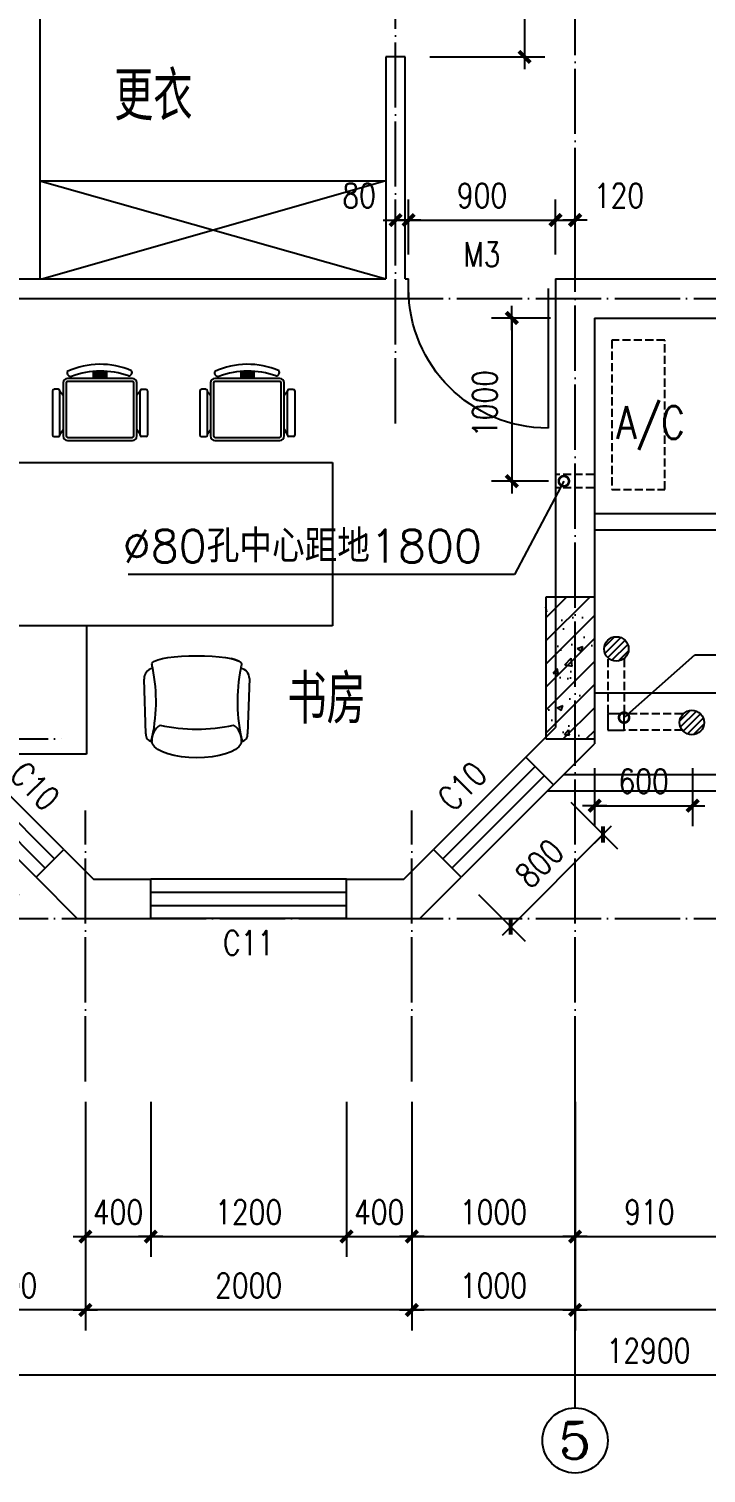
# Model space of a CAD drawing. Extents: x 12400 to 217743, y 90685 to 209848.
# Drawn here: x 120252 to 124401, y 100673 to 109525 of the extents above; entities that cross this region are included whole.
import ezdxf
from ezdxf.enums import TextEntityAlignment as Align

# ---------------------------------------------------------------- set-up
doc = ezdxf.new("R2010")
doc.units = 0
doc.header["$LTSCALE"] = 200
doc.linetypes.add('DASH', pattern=[0.35, 0.25, -0.1])
doc.linetypes.add('DOTE', pattern=[2.42, 2, -0.2, 0.02, -0.2])
doc.layers.get('0').update_dxf_attribs({"linetype": 'CONTINUOUS'})
doc.layers.get('DEFPOINTS').update_dxf_attribs({"linetype": 'CONTINUOUS'})
for name, color, linetype in [('AXIS', 3, 'CONTINUOUS'), ('AXIS_TEXT', 7, 'CONTINUOUS'), ('COLUMN', 4, 'CONTINUOUS'), ('DOTE', 1, 'DOTE'), ('F', 8, 'CONTINUOUS'), ('HATCH', 8, 'CONTINUOUS'), ('LVTRY', 6, 'CONTINUOUS'), ('PUB_DIM', 3, 'CONTINUOUS'), ('PUB_TEXT', 7, 'CONTINUOUS'), ('ROOF', 7, 'CONTINUOUS'), ('WALL', 4, 'CONTINUOUS'), ('WINDOW', 2, 'CONTINUOUS'), ('家具', 8, 'CONTINUOUS')]:
    doc.layers.add(name, color=color, linetype=linetype)
doc.styles.add('_SIMPLEX', font='SIMPLEX.shx', dxfattribs={"width": 0.8, "bigfont": 'hztxt.shx'})
doc.styles.add('_萙PMK', font='txt', dxfattribs={"width": 0.8, "bigfont": 'HZTXT.SHX'})
doc.styles.add('COMPLEX', font='COMPLEX')
doc.styles.add('DIM_FONT', font='SIMPLEX', dxfattribs={"width": 0.8})
doc.styles.add('HZ', font='txt', dxfattribs={"bigfont": 'hztxt'})
doc.styles.add('SIMPLEX', font='SIMPLEX.SHX')
doc.dimstyles.new('DIMN50', dxfattribs={"dimscale": 0.5, "dimtxt": 300, "dimasz": 1, "dimexe": 250, "dimexo": 300, "dimgap": 150, "dimtad": 1, "dimdec": 0, "dimzin": 0, "dimdsep": 46, "dimtxsty": 'DIM_FONT', "dimblk": '_DIMX', "dimblk1": 'DOTSMALL', "dimblk2": 'DOTSMALL', "dimcen": 2.5, "dimclrt": 7, "dimadec": 0, "dimazin": 0, "dimtfac": 1, "dimtdec": 0, "dimtix": 1, "dimtmove": 2, "dimatfit": 3, "dimldrblk": '_DIMX', "dimfxl": 0, "dimtolj": 1, "dimtzin": 0, "dimarcsym": 0})
doc.dimstyles.new('MAO', dxfattribs={"dimscale": 0.5, "dimtxt": 400, "dimasz": 250, "dimexe": 250, "dimexo": 0, "dimgap": 150, "dimtad": 1, "dimdec": 0, "dimzin": 0, "dimdsep": 46, "dimtxsty": 'DIM_FONT', "dimblk": '_DIMX', "dimblk1": 'DOTSMALL', "dimblk2": 'DOTSMALL', "dimsah": 1, "dimcen": 2.5, "dimclrt": 7, "dimadec": 0, "dimazin": 0, "dimtfac": 1, "dimtdec": 0, "dimtix": 1, "dimtmove": 2, "dimatfit": 3, "dimldrblk": 'DOTSMALL', "dimfxl": 0, "dimtolj": 1, "dimtzin": 0, "dimarcsym": 0})

# ---------------------------------------------------------------- blocks, each defined once
blk = doc.blocks.new('_AXISO')
blk.add_circle((0, 0), 0.5)
at = {"layer": 'AXIS_TEXT', "style": 'COMPLEX', "width": 1.041667}
blk.add_attdef('A', text='', height=0.56, dxfattribs=at).set_placement((-0.25, -0.28), (0.25, -0.28), align=Align.FIT)
blk = doc.blocks.new('_DIMX')
blk.add_line((-150, 0), (150, 0))
at = {"const_width": 50}
blk.add_lwpolyline([(-70, -70), (70, 70)], dxfattribs=at)
blk = doc.blocks.new('*D1409')
at = {"layer": 'AXIS', "color": 0, "lineweight": -2}
for p, q in [((123597.8, 102922.9), (123597.8, 101547.9)), ((129297.8, 102922.9), (129297.8, 101547.9)), ((129297.3, 101672.9), (123598.3, 101672.9))]:
    blk.add_line(p, q, dxfattribs=at)
at = {"layer": 'DEFPOINTS', "color": 0}
for p in [(123597.8, 103072.9), (129297.8, 103072.9), (123597.8, 101672.9)]:
    blk.add_point(p, dxfattribs=at)
at = {"layer": 'AXIS', "color": 0, "lineweight": -2, "xscale": 0.5, "yscale": 0.5, "zscale": 0.5, "rotation": 180}
blk.add_blockref('_DIMX', (123597.8, 101672.9), dxfattribs=at)
at = {"layer": 'AXIS', "color": 0, "lineweight": -2, "xscale": 0.5, "yscale": 0.5, "zscale": 0.5}
blk.add_blockref('_DIMX', (129297.8, 101672.9), dxfattribs=at)
at = {"layer": 'AXIS', "color": 7, "insert": (126447.8, 101822.9), "char_height": 150, "attachment_point": 5, "style": 'DIM_FONT'}
blk.add_mtext('\\A1;5700', dxfattribs=at)
blk = doc.blocks.new('_DOTSMALL')
at = {"color": 0, "linetype": 'ByBlock', "const_width": 0.5}
blk.add_lwpolyline([(-0.0625, 0, 1), (0.0625, 0, 1)], format="xyb", close=True, dxfattribs=at)
blk = doc.blocks.new('*D1410')
at = {"layer": 'AXIS', "color": 0, "lineweight": -2}
for p, q in [((122597.8, 102922.9), (122597.8, 101547.9)), ((123597.8, 102922.9), (123597.8, 101547.9)), ((123597.3, 101672.9), (122598.3, 101672.9))]:
    blk.add_line(p, q, dxfattribs=at)
at = {"layer": 'DEFPOINTS', "color": 0}
for p in [(122597.8, 103072.9), (123597.8, 103072.9), (122597.8, 101672.9)]:
    blk.add_point(p, dxfattribs=at)
at = {"layer": 'AXIS', "color": 0, "lineweight": -2, "xscale": 0.5, "yscale": 0.5, "zscale": 0.5, "rotation": 180}
blk.add_blockref('_DIMX', (122597.8, 101672.9), dxfattribs=at)
at = {"layer": 'AXIS', "color": 0, "lineweight": -2, "xscale": 0.5, "yscale": 0.5, "zscale": 0.5}
blk.add_blockref('_DIMX', (123597.8, 101672.9), dxfattribs=at)
at = {"layer": 'AXIS', "color": 7, "insert": (123097.8, 101822.9), "char_height": 150, "attachment_point": 5, "style": 'DIM_FONT'}
blk.add_mtext('\\A1;1000', dxfattribs=at)
blk = doc.blocks.new('*D1412')
at = {"layer": 'AXIS', "color": 0, "lineweight": -2}
for p, q in [((117597.8, 102922.9), (117597.8, 101147.9)), ((130497.8, 102922.9), (130497.8, 101147.9)), ((130497.3, 101272.9), (117598.3, 101272.9))]:
    blk.add_line(p, q, dxfattribs=at)
at = {"layer": 'DEFPOINTS', "color": 0}
for p in [(117597.8, 103072.9), (130497.8, 103072.9), (117597.8, 101272.9)]:
    blk.add_point(p, dxfattribs=at)
at = {"layer": 'AXIS', "color": 0, "lineweight": -2, "xscale": 0.5, "yscale": 0.5, "zscale": 0.5, "rotation": 180}
blk.add_blockref('_DIMX', (117597.8, 101272.9), dxfattribs=at)
at = {"layer": 'AXIS', "color": 0, "lineweight": -2, "xscale": 0.5, "yscale": 0.5, "zscale": 0.5}
blk.add_blockref('_DIMX', (130497.8, 101272.9), dxfattribs=at)
at = {"layer": 'AXIS', "color": 7, "insert": (124047.8, 101422.9), "char_height": 150, "attachment_point": 5, "style": 'DIM_FONT'}
blk.add_mtext('\\A1;12900', dxfattribs=at)
blk = doc.blocks.new('*D1433')
at = {"layer": 'AXIS', "color": 0, "lineweight": -2}
for p, q in [((119597.8, 102922.9), (119597.8, 101547.9)), ((120597.8, 102922.9), (120597.8, 101547.9)), ((120597.3, 101672.9), (119598.3, 101672.9))]:
    blk.add_line(p, q, dxfattribs=at)
at = {"layer": 'DEFPOINTS', "color": 0}
for p in [(119597.8, 103072.9), (120597.8, 103072.9), (119597.8, 101672.9)]:
    blk.add_point(p, dxfattribs=at)
at = {"layer": 'AXIS', "color": 0, "lineweight": -2, "xscale": 0.5, "yscale": 0.5, "zscale": 0.5, "rotation": 180}
blk.add_blockref('_DIMX', (119597.8, 101672.9), dxfattribs=at)
at = {"layer": 'AXIS', "color": 0, "lineweight": -2, "xscale": 0.5, "yscale": 0.5, "zscale": 0.5}
blk.add_blockref('_DIMX', (120597.8, 101672.9), dxfattribs=at)
at = {"layer": 'AXIS', "color": 7, "insert": (120097.8, 101822.9), "char_height": 150, "attachment_point": 5, "style": 'DIM_FONT'}
blk.add_mtext('\\A1;1000', dxfattribs=at)
blk = doc.blocks.new('*D1434')
at = {"layer": 'AXIS', "color": 0, "lineweight": -2}
for p, q in [((120597.8, 102922.9), (120597.8, 101547.9)), ((122597.8, 102922.9), (122597.8, 101547.9)), ((122597.3, 101672.9), (120598.3, 101672.9))]:
    blk.add_line(p, q, dxfattribs=at)
at = {"layer": 'DEFPOINTS', "color": 0}
for p in [(120597.8, 103072.9), (122597.8, 103072.9), (120597.8, 101672.9)]:
    blk.add_point(p, dxfattribs=at)
at = {"layer": 'AXIS', "color": 0, "lineweight": -2, "xscale": 0.5, "yscale": 0.5, "zscale": 0.5, "rotation": 180}
blk.add_blockref('_DIMX', (120597.8, 101672.9), dxfattribs=at)
at = {"layer": 'AXIS', "color": 0, "lineweight": -2, "xscale": 0.5, "yscale": 0.5, "zscale": 0.5}
blk.add_blockref('_DIMX', (122597.8, 101672.9), dxfattribs=at)
at = {"layer": 'AXIS', "color": 7, "insert": (121597.8, 101822.9), "char_height": 150, "attachment_point": 5, "style": 'DIM_FONT'}
blk.add_mtext('\\A1;2000', dxfattribs=at)
blk = doc.blocks.new('A$C570242E4')
at = {"layer": 'F', "color": 8}
for p, q in [((773.4, 2324.4), (375.8, 2324.4)), ((773.4, 2306.3), (375.8, 2306.3)), ((620.7, 2356.3), (529.4, 2356.3)), ((620.1, 2345.9), (529.4, 2345.9)), ((620.1, 2333.6), (529.4, 2333.6)), ((574.6, 2324.4), (574.6, 2366.9)), ((1676.4, 2324.4), (1278.9, 2324.4)), ((1676.4, 2306.3), (1278.9, 2306.3)), ((1523.7, 2356.3), (1432.4, 2356.3)), ((1523.1, 2345.9), (1432.4, 2345.9)), ((1523.1, 2333.6), (1432.4, 2333.6)), ((1477.7, 2324.4), (1477.7, 2366.9)), ((284.1, 2248.7), (284.1, 1977.7)), ((320.3, 2257.8), (293.2, 2257.8)), ((328.9, 2246.5), (348.3, 2222.6)), ((329.3, 1977.7), (329.3, 2248.7)), ((348.7, 2297.3), (348.7, 1972)), ((366.8, 2297.3), (366.8, 1972)), ((782.4, 1972), (782.4, 2297.3)), ((800.5, 1972), (800.5, 2297.3)), ((820.3, 2246.5), (801, 2222.6)), ((819.9, 1977.7), (819.9, 2248.7)), ((829, 2257.8), (856.1, 2257.8)), ((865.1, 2248.7), (865.1, 1977.7)), ((1187.2, 2248.7), (1187.2, 1977.7)), ((1223.3, 2257.8), (1196.2, 2257.8)), ((1232, 2246.5), (1251.3, 2222.6)), ((1232.3, 1977.7), (1232.3, 2248.7)), ((1251.8, 2297.3), (1251.8, 1972)), ((1269.8, 2297.3), (1269.8, 1972)), ((1685.5, 1972), (1685.5, 2297.3)), ((1703.5, 1972), (1703.5, 2297.3)), ((1723.3, 2246.5), (1704, 2222.6)), ((1723, 1977.7), (1723, 2248.7)), ((1732, 2257.8), (1759.1, 2257.8)), ((1768.1, 2248.7), (1768.1, 1977.7)), ((293.2, 1968.6), (320.3, 1968.6)), ((328.9, 1980.4), (348.3, 2012.2)), ((375.8, 1963), (773.4, 1963)), ((820.3, 1980.4), (801, 2012.2)), ((856.1, 1968.6), (829, 1968.6)), ((1196.2, 1968.6), (1223.3, 1968.6)), ((1232, 1980.4), (1251.3, 2012.2)), ((1278.9, 1963), (1676.4, 1963)), ((1723.3, 1980.4), (1704, 2012.2)), ((1759.1, 1968.6), (1732, 1968.6)), ((375.8, 1944.9), (773.4, 1944.9)), ((1278.9, 1944.9), (1676.4, 1944.9)), ((0, 21.3), (0, 1808.9)), ((0, 1808.9), (2000, 1808.9)), ((2000, 1808.9), (2000, 808.9)), ((491, 808.9), (0, 808.9)), ((2000, 808.9), (491, 808.9)), ((491, 808.9), (491, 21.3)), ((491, 21.3), (0, 21.3))]:
    blk.add_line(p, q, dxfattribs=at)
at = {"layer": 'F', "color": 8, "linetype": 'Continuous'}
for p, q in [((1030, 618.3), (1073.4, 622)), ((1073.4, 622), (1119.7, 624.2)), ((1119.7, 624.2), (1167.5, 625)), ((1167.5, 625), (1215.2, 624.2)), ((1215.2, 624.2), (1261.5, 622)), ((1261.5, 622), (1305, 618.3)), ((892.5, 575), (896.6, 583.7)), ((896.6, 583.7), (909, 592.1)), ((909, 592.1), (929.3, 600)), ((929.3, 600), (956.8, 607.1)), ((956.8, 607.1), (990.7, 613.3)), ((990.7, 613.3), (1030, 618.3)), ((1305, 618.3), (1344.2, 613.3)), ((1344.2, 613.3), (1378.1, 607.1)), ((1378.1, 607.1), (1405.6, 600)), ((1405.6, 600), (1378.1, 607.1)), ((1405.6, 600), (1425.9, 592.1)), ((1425.9, 592.1), (1405.6, 600)), ((1425.9, 592.1), (1438.3, 583.7)), ((1438.3, 583.7), (1442.5, 575)), ((855.9, 146.7), (845.3, 480.9)), ((1489.7, 485.1), (1479, 146.7)), ((896.6, 82.6), (892.5, 100)), ((1442.5, 100), (1438.3, 82.6)), ((909, 65.8), (896.6, 82.6)), ((929.3, 50), (909, 65.8)), ((956.8, 35.7), (929.3, 50)), ((990.7, 23.4), (956.8, 35.7)), ((1030, 13.4), (990.7, 23.4)), ((1073.4, 6), (1030, 13.4)), ((1119.7, 1.5), (1073.4, 6)), ((1167.5, 0), (1119.7, 1.5)), ((1215.2, 1.5), (1167.5, 0)), ((1261.5, 6), (1215.2, 1.5)), ((1305, 13.4), (1261.5, 6)), ((1344.2, 23.4), (1305, 13.4)), ((1378.1, 35.7), (1344.2, 23.4)), ((1405.6, 50), (1378.1, 35.7)), ((1425.9, 65.8), (1405.6, 50)), ((1438.3, 82.6), (1425.9, 65.8))]:
    blk.add_line(p, q, dxfattribs=at)
at = {"layer": 'F', "color": 8}
for centre, radius, start, end in [((577.2, 1930.7), 480.4, 66.55308, 114.9844), ((1480.2, 1930.7), 480.4, 66.55308, 114.9844), ((375.8, 2297.3), 27.1, 90, 180), ((375.8, 2297.3), 9.04, 90, 180), ((395.8, 2359.2), 22.7, 162.19526, 282.37425), ((578.9, 1857.3), 511.8, 70.49141, 110.37633), ((749.1, 2361.4), 21.7, 271.93544, 27.53268), ((773.4, 2297.3), 27.1, 0, 90), ((773.4, 2297.3), 9.04, 0, 90), ((1278.9, 2297.3), 27.1, 90, 180), ((1278.9, 2297.3), 9.04, 90, 180), ((1298.9, 2359.2), 22.7, 162.19526, 282.37425), ((1481.9, 1857.3), 511.8, 70.49141, 110.37633), ((1652.1, 2361.4), 21.7, 271.93544, 27.53268), ((1676.4, 2297.3), 27.1, 0, 90), ((1676.4, 2297.3), 9.04, 0, 90), ((293.2, 2248.7), 9.04, 90, 180), ((320.3, 2248.7), 9.04, 0, 90), ((829, 2248.7), 9.04, 90, 180), ((856.1, 2248.7), 9.04, 0, 90), ((1196.2, 2248.7), 9.04, 90, 180), ((1223.3, 2248.7), 9.04, 0, 90), ((1732, 2248.7), 9.04, 90, 180), ((1759.1, 2248.7), 9.04, 0, 90), ((293.2, 1977.7), 9.04, 180, 270), ((320.3, 1977.7), 9.04, 270, 360), ((375.8, 1972), 27.1, 180, 270), ((375.8, 1972), 9.04, 180, 270), ((773.4, 1972), 9.04, 270, 360), ((773.4, 1972), 27.1, 270, 360), ((829, 1977.7), 9.04, 180, 270), ((856.1, 1977.7), 9.04, 270, 360), ((1196.2, 1977.7), 9.04, 180, 270), ((1223.3, 1977.7), 9.04, 270, 360), ((1278.9, 1972), 27.1, 180, 270), ((1278.9, 1972), 9.04, 180, 270), ((1676.4, 1972), 9.04, 270, 0), ((1676.4, 1972), 27.1, 270, 0), ((1732, 1977.7), 9.04, 180, 270), ((1759.1, 1977.7), 9.04, 270, 360), ((-111.8, 344.9), 1030, 346.2775, 11.4144), ((2446.7, 344.9), 1030, 168.5856, 193.7225)]:
    blk.add_arc(centre, radius, start, end, dxfattribs=at)
at = {"layer": 'F', "color": 8, "linetype": 'Continuous'}
for centre, radius, start, end in [((910.1, 485), 64.9, 100.90895, 183.686), ((-195, 337.5), 1113.1, 10.94146, 12.31949), ((2530, 337.5), 1113.1, 167.68051, 169.05854), ((1424.8, 485), 64.9, 0.0699, 79.09105), ((1007.7, 104.9), 115.3, 124.444, 182.4245), ((1167.5, 1200), 1025, 257.3196, 282.6804), ((1327.2, 104.9), 115.3, 357.5755, 55.556), ((897.3, 141.4), 41.7, 172.76342, 263.34664), ((1437.6, 141.4), 41.7, 276.65336, 7.23658)]:
    blk.add_arc(centre, radius, start, end, dxfattribs=at)
blk = doc.blocks.new('_WBLK')
for p, q in [((-0.5, 0.5), (0.5, 0.5)), ((0.5, 0.1667), (-0.5, 0.1667)), ((0.5, -0.1667), (-0.5, -0.1667)), ((-0.5, -0.5), (0.5, -0.5))]:
    blk.add_line(p, q)
at = {"style": 'SIMPLEX', "flags": 9}
blk.add_attdef('A', text='', height=1, dxfattribs=at).set_placement((0, 1.5), align=Align.MIDDLE)
blk = doc.blocks.new('_DBLK')
blk.add_line((-0.45, 0), (-0.45, -0.95))
blk.add_arc((-0.45, 0), 0.95, 270, 0)
at = {"style": 'SIMPLEX', "flags": 9}
blk.add_attdef('A', text='', height=1, dxfattribs=at).set_placement((0, 1.5), align=Align.MIDDLE)
blk = doc.blocks.new('*D1600')
at = {"layer": 'AXIS', "color": 0, "lineweight": -2}
for p, q in [((120597.8, 102949.4), (120597.8, 101997.8)), ((120997.8, 102949.4), (120997.8, 101997.8)), ((120597.3, 102122.8), (120596.8, 102122.8)), ((120597.8, 102122.8), (120997.8, 102122.8)), ((120998.3, 102122.8), (120998.8, 102122.8))]:
    blk.add_line(p, q, dxfattribs=at)
at = {"layer": 'DEFPOINTS', "color": 0}
for p in [(120597.8, 103099.4), (120997.8, 103099.4), (120997.8, 102122.8)]:
    blk.add_point(p, dxfattribs=at)
at = {"layer": 'AXIS', "color": 0, "lineweight": -2, "xscale": 0.5, "yscale": 0.5, "zscale": 0.5}
blk.add_blockref('_DIMX', (120597.8, 102122.8), dxfattribs=at)
at = {"layer": 'AXIS', "color": 0, "lineweight": -2, "xscale": 0.5, "yscale": 0.5, "zscale": 0.5, "rotation": 180}
blk.add_blockref('_DIMX', (120997.8, 102122.8), dxfattribs=at)
at = {"layer": 'AXIS', "color": 7, "insert": (120797.8, 102272.8), "char_height": 150, "attachment_point": 5, "style": 'DIM_FONT'}
blk.add_mtext('\\A1;400', dxfattribs=at)
blk = doc.blocks.new('*D1601')
at = {"layer": 'AXIS', "color": 0, "lineweight": -2}
for p, q in [((120997.8, 102949.4), (120997.8, 101997.8)), ((122197.8, 102949.4), (122197.8, 101997.8)), ((120998.3, 102122.8), (122197.3, 102122.8))]:
    blk.add_line(p, q, dxfattribs=at)
at = {"layer": 'DEFPOINTS', "color": 0}
for p in [(120997.8, 103099.4), (122197.8, 103099.4), (122197.8, 102122.8)]:
    blk.add_point(p, dxfattribs=at)
at = {"layer": 'AXIS', "color": 0, "lineweight": -2, "xscale": 0.5, "yscale": 0.5, "zscale": 0.5, "rotation": 180}
blk.add_blockref('_DIMX', (120997.8, 102122.8), dxfattribs=at)
at = {"layer": 'AXIS', "color": 0, "lineweight": -2, "xscale": 0.5, "yscale": 0.5, "zscale": 0.5}
blk.add_blockref('_DIMX', (122197.8, 102122.8), dxfattribs=at)
at = {"layer": 'AXIS', "color": 7, "insert": (121597.8, 102272.8), "char_height": 150, "attachment_point": 5, "style": 'DIM_FONT'}
blk.add_mtext('\\A1;1200', dxfattribs=at)
blk = doc.blocks.new('*D1602')
at = {"layer": 'AXIS', "color": 0, "lineweight": -2}
for p, q in [((122197.8, 102949.4), (122197.8, 101997.8)), ((122597.8, 102949.4), (122597.8, 101997.8)), ((122197.3, 102122.8), (122196.8, 102122.8)), ((122197.8, 102122.8), (122597.8, 102122.8)), ((122598.3, 102122.8), (122598.8, 102122.8))]:
    blk.add_line(p, q, dxfattribs=at)
at = {"layer": 'DEFPOINTS', "color": 0}
for p in [(122197.8, 103099.4), (122597.8, 103099.4), (122597.8, 102122.8)]:
    blk.add_point(p, dxfattribs=at)
at = {"layer": 'AXIS', "color": 0, "lineweight": -2, "xscale": 0.5, "yscale": 0.5, "zscale": 0.5}
blk.add_blockref('_DIMX', (122197.8, 102122.8), dxfattribs=at)
at = {"layer": 'AXIS', "color": 0, "lineweight": -2, "xscale": 0.5, "yscale": 0.5, "zscale": 0.5, "rotation": 180}
blk.add_blockref('_DIMX', (122597.8, 102122.8), dxfattribs=at)
at = {"layer": 'AXIS', "color": 7, "insert": (122397.8, 102272.8), "char_height": 150, "attachment_point": 5, "style": 'DIM_FONT'}
blk.add_mtext('\\A1;400', dxfattribs=at)
blk = doc.blocks.new('*D1603')
at = {"layer": 'AXIS', "color": 0, "lineweight": -2}
for p, q in [((122597.8, 102949.4), (122597.8, 101997.8)), ((123597.8, 102949.4), (123597.8, 101997.8)), ((122598.3, 102122.8), (123597.3, 102122.8))]:
    blk.add_line(p, q, dxfattribs=at)
at = {"layer": 'DEFPOINTS', "color": 0}
for p in [(122597.8, 103099.4), (123597.8, 103099.4), (123597.8, 102122.8)]:
    blk.add_point(p, dxfattribs=at)
at = {"layer": 'AXIS', "color": 0, "lineweight": -2, "xscale": 0.5, "yscale": 0.5, "zscale": 0.5, "rotation": 180}
blk.add_blockref('_DIMX', (122597.8, 102122.8), dxfattribs=at)
at = {"layer": 'AXIS', "color": 0, "lineweight": -2, "xscale": 0.5, "yscale": 0.5, "zscale": 0.5}
blk.add_blockref('_DIMX', (123597.8, 102122.8), dxfattribs=at)
at = {"layer": 'AXIS', "color": 7, "insert": (123097.8, 102272.8), "char_height": 150, "attachment_point": 5, "style": 'DIM_FONT'}
blk.add_mtext('\\A1;1000', dxfattribs=at)
blk = doc.blocks.new('*D1604')
at = {"layer": 'AXIS', "color": 0, "lineweight": -2}
for p, q in [((123597.8, 102949.4), (123597.8, 101997.8)), ((124507.8, 102949.4), (124507.8, 101997.8)), ((123598.3, 102122.8), (124507.3, 102122.8))]:
    blk.add_line(p, q, dxfattribs=at)
at = {"layer": 'DEFPOINTS', "color": 0}
for p in [(123597.8, 103099.4), (124507.8, 103099.4), (124507.8, 102122.8)]:
    blk.add_point(p, dxfattribs=at)
at = {"layer": 'AXIS', "color": 0, "lineweight": -2, "xscale": 0.5, "yscale": 0.5, "zscale": 0.5, "rotation": 180}
blk.add_blockref('_DIMX', (123597.8, 102122.8), dxfattribs=at)
at = {"layer": 'AXIS', "color": 0, "lineweight": -2, "xscale": 0.5, "yscale": 0.5, "zscale": 0.5}
blk.add_blockref('_DIMX', (124507.8, 102122.8), dxfattribs=at)
at = {"layer": 'AXIS', "color": 7, "insert": (124052.8, 102272.8), "char_height": 150, "attachment_point": 5, "style": 'DIM_FONT'}
blk.add_mtext('\\A1;910', dxfattribs=at)
blk = doc.blocks.new('*D1616')
at = {"layer": 'DEFPOINTS', "color": 0}
for p in [(119730.1, 104890.8), (119405.6, 104566.3), (120295.8, 104325.2)]:
    blk.add_point(p, dxfattribs=at)
at = {"layer": 'PUB_DIM', "color": 0, "lineweight": -2}
for p, q in [((119624, 104784.8), (119317.2, 104477.9)), ((119970.9, 104001), (119405.9, 104566)), ((120189.7, 104219.1), (119882.9, 103912.2))]:
    blk.add_line(p, q, dxfattribs=at)
at = {"layer": 'PUB_DIM', "color": 0, "lineweight": -2, "xscale": 0.5, "yscale": 0.5, "zscale": 0.5}
for p, rotation in [((119405.6, 104566.3), 134.9999999999985), ((119971.3, 104000.6), 314.9999999999985)]:
    blk.add_blockref('_DIMX', p, dxfattribs=dict(at, rotation=rotation))
at = {"layer": 'PUB_DIM', "color": 7, "insert": (119794.5, 104389.5), "char_height": 150, "attachment_point": 5, "rotation": 315, "style": 'DIM_FONT'}
blk.add_mtext('\\A1;800', dxfattribs=at)
blk = doc.blocks.new('*D1617')
at = {"layer": 'DEFPOINTS', "color": 0}
for p in [(123465.5, 104890.8), (123768.9, 104587.4), (122899.8, 104325.2)]:
    blk.add_point(p, dxfattribs=at)
at = {"layer": 'PUB_DIM', "color": 0, "lineweight": -2}
for p, q in [((123571.5, 104784.8), (123857.3, 104499)), ((123203.6, 104022.1), (123768.6, 104587)), ((123005.9, 104219.1), (123291.6, 103933.3))]:
    blk.add_line(p, q, dxfattribs=at)
at = {"layer": 'PUB_DIM', "color": 0, "lineweight": -2, "xscale": 0.5, "yscale": 0.5, "zscale": 0.5}
for p, rotation in [((123768.9, 104587.4), 45.00000000000073), ((123203.2, 104021.7), 225.0000000000007)]:
    blk.add_blockref('_DIMX', p, dxfattribs=dict(at, rotation=rotation))
at = {"layer": 'PUB_DIM', "color": 7, "insert": (123380, 104410.6), "char_height": 150, "attachment_point": 5, "rotation": 45, "style": 'DIM_FONT'}
blk.add_mtext('\\A1;800', dxfattribs=at)
blk = doc.blocks.new('*D1789')
at = {"layer": 'DEFPOINTS', "color": 0}
for p in [(122577.8, 108353.3), (122497.8, 107992.9), (122577.8, 107992.9)]:
    blk.add_point(p, dxfattribs=at)
at = {"layer": 'PUB_DIM', "color": 0, "lineweight": -2}
for p, q in [((122497.8, 108142.9), (122497.8, 108478.3)), ((122577.8, 108142.9), (122577.8, 108478.3)), ((122497.3, 108353.3), (122496.8, 108353.3)), ((122497.8, 108353.3), (122577.8, 108353.3)), ((122578.3, 108353.3), (122578.8, 108353.3))]:
    blk.add_line(p, q, dxfattribs=at)
at = {"layer": 'PUB_DIM', "color": 0, "lineweight": -2, "xscale": 0.5, "yscale": 0.5, "zscale": 0.5}
blk.add_blockref('_DIMX', (122497.8, 108353.3), dxfattribs=at)
at = {"layer": 'PUB_DIM', "color": 0, "lineweight": -2, "xscale": 0.5, "yscale": 0.5, "zscale": 0.5, "rotation": 180}
blk.add_blockref('_DIMX', (122577.8, 108353.3), dxfattribs=at)
at = {"layer": 'PUB_DIM', "color": 7, "insert": (122274.7, 108503.3), "char_height": 150, "attachment_point": 5, "style": 'DIM_FONT'}
blk.add_mtext('\\A1;80', dxfattribs=at)
blk = doc.blocks.new('*D1790')
at = {"layer": 'DEFPOINTS', "color": 0}
for p in [(123477.8, 108353.3), (122577.8, 107992.9), (123477.8, 107992.9)]:
    blk.add_point(p, dxfattribs=at)
at = {"layer": 'PUB_DIM', "color": 0, "lineweight": -2}
for p, q in [((122577.8, 108142.9), (122577.8, 108478.3)), ((123477.8, 108142.9), (123477.8, 108478.3)), ((122578.3, 108353.3), (123477.3, 108353.3))]:
    blk.add_line(p, q, dxfattribs=at)
at = {"layer": 'PUB_DIM', "color": 0, "lineweight": -2, "xscale": 0.5, "yscale": 0.5, "zscale": 0.5, "rotation": 180}
blk.add_blockref('_DIMX', (122577.8, 108353.3), dxfattribs=at)
at = {"layer": 'PUB_DIM', "color": 0, "lineweight": -2, "xscale": 0.5, "yscale": 0.5, "zscale": 0.5}
blk.add_blockref('_DIMX', (123477.8, 108353.3), dxfattribs=at)
at = {"layer": 'PUB_DIM', "color": 7, "insert": (123027.8, 108503.3), "char_height": 150, "attachment_point": 5, "style": 'DIM_FONT'}
blk.add_mtext('\\A1;900', dxfattribs=at)
blk = doc.blocks.new('*D1791')
at = {"layer": 'DEFPOINTS', "color": 0}
for p in [(123597.8, 108353.3), (123477.8, 107992.9), (123597.8, 107992.9)]:
    blk.add_point(p, dxfattribs=at)
at = {"layer": 'PUB_DIM', "color": 0, "lineweight": -2}
for p, q in [((123477.8, 108142.9), (123477.8, 108478.3)), ((123597.8, 108142.9), (123597.8, 108478.3)), ((123477.3, 108353.3), (123476.8, 108353.3)), ((123477.8, 108353.3), (123597.8, 108353.3)), ((123598.3, 108353.3), (123598.8, 108353.3))]:
    blk.add_line(p, q, dxfattribs=at)
at = {"layer": 'PUB_DIM', "color": 0, "lineweight": -2, "xscale": 0.5, "yscale": 0.5, "zscale": 0.5}
blk.add_blockref('_DIMX', (123477.8, 108353.3), dxfattribs=at)
at = {"layer": 'PUB_DIM', "color": 0, "lineweight": -2, "xscale": 0.5, "yscale": 0.5, "zscale": 0.5, "rotation": 180}
blk.add_blockref('_DIMX', (123597.8, 108353.3), dxfattribs=at)
at = {"layer": 'PUB_DIM', "color": 7, "insert": (123866.7, 108503.3), "char_height": 150, "attachment_point": 5, "style": 'DIM_FONT'}
blk.add_mtext('\\A1;120', dxfattribs=at)
blk = doc.blocks.new('*D1793')
at = {"layer": 'DEFPOINTS', "color": 0}
for p in [(122557.8, 110252.9), (122557.8, 109352.9), (123288.4, 109352.9)]:
    blk.add_point(p, dxfattribs=at)
at = {"layer": 'PUB_DIM', "color": 0, "lineweight": -2}
for p, q in [((122707.8, 110252.9), (123413.4, 110252.9)), ((123288.4, 110252.4), (123288.4, 109353.4)), ((122707.8, 109352.9), (123413.4, 109352.9))]:
    blk.add_line(p, q, dxfattribs=at)
at = {"layer": 'PUB_DIM', "color": 0, "lineweight": -2, "xscale": 0.5, "yscale": 0.5, "zscale": 0.5}
for p, rotation in [((123288.4, 110252.9), 90), ((123288.4, 109352.9), 270)]:
    blk.add_blockref('_DIMX', p, dxfattribs=dict(at, rotation=rotation))
at = {"layer": 'PUB_DIM', "color": 7, "insert": (123138.4, 109802.9), "char_height": 150, "attachment_point": 5, "rotation": 90, "style": 'DIM_FONT'}
blk.add_mtext('\\A1;900', dxfattribs=at)
blk = doc.blocks.new('_LV13')
at = {"color": 0}
for p, q in [((-0.495, 0.071), (-0.071, 0.495)), ((-0.465, -0.183), (0.183, 0.465)), ((-0.354, -0.354), (0.354, 0.354)), ((-0.183, -0.465), (0.465, 0.183)), ((0.071, -0.495), (0.495, -0.071))]:
    blk.add_line(p, q, dxfattribs=at)
blk.add_circle((0, 0), 0.5)
blk = doc.blocks.new('*D1911')
at = {"layer": 'DEFPOINTS', "color": 0}
for p in [(123597.8, 107752.9), (123210.5, 106752.9), (123584.4, 106752.9)]:
    blk.add_point(p, dxfattribs=at)
at = {"layer": 'PUB_DIM', "color": 0, "lineweight": -2}
for p, q in [((123447.8, 107752.9), (123085.5, 107752.9)), ((123210.5, 107752.4), (123210.5, 106753.4)), ((123434.4, 106752.9), (123085.5, 106752.9))]:
    blk.add_line(p, q, dxfattribs=at)
at = {"layer": 'PUB_DIM', "color": 0, "lineweight": -2, "xscale": 0.5, "yscale": 0.5, "zscale": 0.5}
for p, rotation in [((123210.5, 107752.9), 90), ((123210.5, 106752.9), 270)]:
    blk.add_blockref('_DIMX', p, dxfattribs=dict(at, rotation=rotation))
at = {"layer": 'PUB_DIM', "color": 7, "insert": (123045.1, 107228.3), "char_height": 150, "attachment_point": 5, "rotation": 90, "style": 'DIM_FONT'}
blk.add_mtext('\\A1;1000', dxfattribs=at)
blk = doc.blocks.new('*D2416')
at = {"layer": 'DEFPOINTS', "color": 0}
for p in [(123717.8, 105143.2), (124318.2, 105143.2), (124318.2, 104763.5)]:
    blk.add_point(p, dxfattribs=at)
at = {"layer": 'PUB_DIM', "color": 0, "lineweight": -2}
for p, q in [((123717.8, 104993.2), (123717.8, 104638.5)), ((124318.2, 104993.2), (124318.2, 104638.5)), ((123718.3, 104763.5), (124317.7, 104763.5))]:
    blk.add_line(p, q, dxfattribs=at)
at = {"layer": 'PUB_DIM', "color": 0, "lineweight": -2, "xscale": 0.5, "yscale": 0.5, "zscale": 0.5, "rotation": 180}
blk.add_blockref('_DIMX', (123717.8, 104763.5), dxfattribs=at)
at = {"layer": 'PUB_DIM', "color": 0, "lineweight": -2, "xscale": 0.5, "yscale": 0.5, "zscale": 0.5}
blk.add_blockref('_DIMX', (124318.2, 104763.5), dxfattribs=at)
at = {"layer": 'PUB_DIM', "color": 7, "insert": (124018, 104913.5), "char_height": 150, "attachment_point": 5, "style": 'DIM_FONT'}
blk.add_mtext('\\A1;600', dxfattribs=at)

msp = doc.modelspace()

# ---------------------------------------------------------------- hatches: boundary and pattern name
at = {"layer": 'HATCH'}
h = msp.add_hatch(dxfattribs=at)
h.set_pattern_fill('AN31C', color=256, scale=500, style=0)
h.set_pattern_definition([(45, (178485.24, -10986.48), (-70.71068, 70.71068), []), (50, (178485.24, -10986.48), (358.6301, -31.3761), [37.5, -412.5]), (355, (178485.24, -10986.48), (-69.3757, 376.0961), [30, -330]), (100.4514, (178515.12, -10989.1), (289.2547, 344.7198), [31.8701, -350.5711]), (46.1842, (178485.24, -10886.48), (533.6205, -82.7595), [56.25, -618.75]), (96.6356, (178529.7, -10893.37), (467.3314, 487.059), [47.8051, -525.8565]), (351.1842, (178485.24, -10886.5), (467.331, 487.0593), [45, -495]), (21, (178535.24, -10911.48), (298.4535, -201.30945), [37.5, -412.5]), (326, (178535.24, -10911.48), (121.6577, 362.575), [30, -330]), (71.4514, (178560.1, -10928.25), (420.1113, 161.26525), [31.8701, -350.5711]), (37.5, (178485.24, -10986.48), (6.07993, 166.44693), [0, -326, 0, -335, 0, -331.25]), (7.5, (178485.24, -10986.48), (131.53477, 197.20586), [0, -191, 0, -318.5, 0, -126.25]), (327.5, (178373.74, -10986.48), (266.91122, -11.27744), [0, -125, 0, -390, 0, -517.5]), (317.5, (178323.74, -10986.48), (291.5931, 50.0525), [0, -162.5, 0, -259, 0, -367.5])])
h.paths.add_polyline_path([(123718.295, 106042.605), (123418.295, 106042.605), (123418.295, 105172.868), (123718.295, 105172.868)])

# ---------------------------------------------------------------- linework, layer by layer
at = {"linetype": 'DASH'}
msp.add_lwpolyline([(123823.653, 106701.825), (124147.415, 106701.825), (124147.415, 107616.703), (123823.653, 107616.703)], close=True, dxfattribs=at)
at = {"layer": 'AXIS'}
msp.add_line((123597.795, 101072.868), (123597.795, 103072.868), dxfattribs=at)
at = {"layer": 'COLUMN'}
for p, q in [((123718.295, 106042.605), (123418.295, 106042.605)), ((123418.295, 106042.605), (123418.295, 105172.868)), ((123718.295, 105172.868), (123718.295, 106042.605)), ((123418.295, 105172.868), (123718.295, 105172.868))]:
    msp.add_line(p, q, dxfattribs=at)
at = {"layer": 'DOTE'}
for p, q in [((123597.795, 103072.868), (123597.795, 125772.868)), ((122497.795, 107106.168), (122497.795, 114680.8)), ((116581.355, 107872.868), (131497.795, 107872.868)), ((116581.355, 105172.868), (120454.301, 105172.868)), ((120597.795, 103072.868), (120597.795, 104734.397)), ((122597.795, 103072.868), (122597.795, 104734.397)), ((116581.355, 104072.868), (131497.795, 104072.868))]:
    msp.add_line(p, q, dxfattribs=at)
at = {"layer": 'LVTRY', "linetype": 'DASH'}
for p, q in [((123714.265, 106792.868), (123477.795, 106792.868)), ((123714.265, 106712.868), (123477.795, 106712.868)), ((123797.724, 105662.792), (123797.724, 105326.147)), ((123897.724, 105662.792), (123897.724, 105326.147)), ((124257.369, 105326.147), (123897.724, 105326.147)), ((124257.369, 105226.147), (123897.724, 105226.147))]:
    msp.add_line(p, q, dxfattribs=at)
at = {"layer": 'LVTRY'}
msp.add_lwpolyline([(123797.724, 105226.147), (123897.724, 105226.147), (123897.724, 105326.147), (123797.724, 105326.147)], close=True, dxfattribs=at)
at = {"layer": 'ROOF'}
for points in [[(128887.5, 116392.868), (131097.795, 116392.868), (131097.795, 110852.868), (130017.795, 110852.868), (130017.795, 104852.868), (123427.5, 104852.868)], [(128787.5, 116292.868), (130997.795, 116292.868), (130997.795, 110952.868), (129917.795, 110952.868), (129917.795, 104952.868), (123527.5, 104952.868)], [(128417.795, 115792.868), (130497.795, 115792.868), (130497.795, 111452.868), (129417.795, 111452.868), (129417.795, 105452.868), (123717.795, 105452.868)], [(128417.795, 107752.868), (128417.795, 106452.868), (123717.795, 106452.868)], [(128317.795, 107752.868), (128317.795, 106552.868), (123717.795, 106552.868)]]:
    msp.add_lwpolyline(points, dxfattribs=at)
at = {"layer": 'WALL'}
for p, q in [((122437.795, 109352.868), (122437.795, 107992.868)), ((122557.795, 109352.868), (122437.795, 109352.868)), ((122557.795, 107992.868), (122557.795, 109352.868)), ((119717.795, 107992.868), (122437.795, 107992.868)), ((122557.795, 107992.868), (122577.795, 107992.868)), ((122577.795, 107872.868), (122577.795, 107992.868)), ((123477.795, 107992.868), (124507.795, 107992.868)), ((123477.795, 107992.868), (123477.795, 105242.573)), ((119717.795, 107872.868), (122577.795, 107872.868)), ((123717.795, 107752.868), (124507.795, 107752.868)), ((123717.795, 107752.868), (123717.795, 105143.162)), ((123295.785, 105060.563), (123477.795, 105242.573)), ((123465.49, 104890.857), (123717.795, 105143.162)), ((123465.49, 104890.857), (123295.785, 105060.563)), ((120295.785, 104325.172), (120465.49, 104494.878)), ((120465.49, 104494.878), (120647.5, 104312.868)), ((122548.089, 104312.868), (122730.099, 104494.878)), ((122899.805, 104325.172), (122730.099, 104494.878)), ((120295.785, 104325.172), (120548.089, 104072.868)), ((120647.5, 104312.868), (120997.795, 104312.868)), ((120997.795, 104072.868), (120997.795, 104312.868)), ((122197.795, 104312.868), (122548.089, 104312.868)), ((122197.795, 104072.868), (122197.795, 104312.868)), ((122647.5, 104072.868), (122899.805, 104325.172)), ((120548.089, 104072.868), (120997.795, 104072.868)), ((122197.795, 104072.868), (122647.5, 104072.868))]:
    msp.add_line(p, q, dxfattribs=at)
at = {"layer": '家具', "color": 8}
for p, q in [((120317.795, 110252.868), (120317.795, 107992.868)), ((120317.795, 108592.868), (122437.795, 108592.868))]:
    msp.add_line(p, q, dxfattribs=at)
at = {"layer": '家具'}
for p, q in [((120317.795, 108592.868), (122437.795, 107992.868)), ((122437.795, 108592.868), (120338.969, 107992.868))]:
    msp.add_line(p, q, dxfattribs=at)

# ---------------------------------------------------------------- block references
at = {"layer": 'AXIS'}
ref = msp.add_blockref('_AXISO', (123597.795, 100872.868), dxfattribs=dict(at, xscale=400, yscale=400, zscale=400))
ref.add_attrib('A', '5', dxfattribs={"layer": 'AXIS_TEXT', "height": 224, "style": 'COMPLEX', "width": 1.339286}).set_placement((123497.795, 100760.868), (123697.795, 100760.868), align=Align.FIT)
at = {"layer": 'LVTRY', "xscale": 150, "yscale": 150, "zscale": 150}
for p in [(123850.793, 105724.5), (124313.235, 105273.525)]:
    msp.add_blockref('_LV13', p, dxfattribs=at)
at = {"layer": 'WINDOW'}
ref = msp.add_blockref('_DBLK', (123027.795, 107932.868), dxfattribs=dict(at, xscale=-900, yscale=900, zscale=900))
ref.add_attrib('A', 'M3', dxfattribs={"layer": '0', "height": 150, "style": '_SIMPLEX', "width": 0.8, "flags": 8}).set_placement((123027.795, 108142.868), align=Align.MIDDLE)
ref = msp.add_blockref('_WBLK', (120097.795, 104692.868), dxfattribs=dict(at, xscale=800, yscale=239.9999999999955, zscale=800, rotation=135))
ref.add_attrib('A', 'C10', dxfattribs={"layer": '0', "height": 150, "rotation": 315, "style": '_SIMPLEX', "width": 0.8, "flags": 8}).set_placement((120288.714, 104883.786), align=Align.MIDDLE)
ref = msp.add_blockref('_WBLK', (123097.795, 104692.868), dxfattribs=dict(at, xscale=800, yscale=240.0000000000077, zscale=800, rotation=225))
ref.add_attrib('A', 'C10', dxfattribs={"layer": '0', "height": 150, "rotation": 45, "style": '_SIMPLEX', "width": 0.8, "flags": 8}).set_placement((122906.876, 104883.786), align=Align.MIDDLE)
ref = msp.add_blockref('_WBLK', (121597.795, 104192.868), dxfattribs=dict(at, xscale=1200, yscale=239.9999999999999, zscale=1200, rotation=180))
ref.add_attrib('A', 'C11', dxfattribs={"layer": '0', "height": 150, "style": '_SIMPLEX', "width": 0.8, "flags": 8}).set_placement((121597.795, 103922.868), align=Align.MIDDLE)
at = {"layer": '家具', "color": 8}
msp.add_blockref('A$C570242E4', (120112.686, 105057.963), dxfattribs=at)

# ---------------------------------------------------------------- texts
at = {"layer": 'PUB_TEXT', "style": '_萙PMK', "width": 0.8}
for s, p in [('更衣', (120774.211, 108963.948)), ('书房', (121835.582, 105266.699))]:
    msp.add_text(s, height=300, dxfattribs=at).set_placement(p)
at = {"layer": 'PUB_TEXT', "color": 7, "style": 'HZ', "width": 0.8}
msp.add_text('A/C', height=200, dxfattribs=at).set_placement((123851.557, 107012.029))
at = {"layer": 'PUB_TEXT', "color": 7, "insert": (123026.842, 106354.849), "char_height": 200, "attachment_point": 6, "style": 'HZ'}
msp.add_mtext('%%c80孔中心距地1800', dxfattribs=at)

# ---------------------------------------------------------------- dimensions: what is measured, and where the dimension line sits
at = {"layer": 'AXIS'}
for p1, p2, distance, picture, middle in [((130497.795, 103072.868), (117597.795, 103072.868), 1800, '*D1412', (124047.795, 101422.868)), ((120597.806, 103099.446), (120997.806, 103099.446), -976.692, '*D1600', (120797.806, 102272.755)), ((120997.806, 103099.446), (122197.806, 103099.446), -976.692, '*D1601', (121597.806, 102272.755)), ((122197.806, 103099.446), (122597.806, 103099.446), -976.692, '*D1602', (122397.806, 102272.755)), ((122597.806, 103099.446), (123597.806, 103099.446), -976.692, '*D1603', (123097.806, 102272.755)), ((123597.806, 103099.446), (124507.806, 103099.446), -976.692, '*D1604', (124052.806, 102272.755))]:
    dim = msp.add_aligned_dim(p1=p1, p2=p2, distance=distance, dimstyle='DIMN50', dxfattribs=at)
    dim.commit()
    dim.dimension.update_dxf_attribs({"geometry": picture, "text_midpoint": middle})
for base, p1, p2, picture, middle in [((119597.795, 101672.868), (120597.795, 103072.868), (119597.795, 103072.868), '*D1433', (120097.795, 101822.868)), ((120597.795, 101672.868), (122597.795, 103072.868), (120597.795, 103072.868), '*D1434', (121597.795, 101822.868)), ((122597.795, 101672.868), (123597.795, 103072.868), (122597.795, 103072.868), '*D1410', (123097.795, 101822.868)), ((123597.795, 101672.868), (129297.795, 103072.868), (123597.795, 103072.868), '*D1409', (126447.795, 101822.868))]:
    dim = msp.add_linear_dim(base=base, p1=p1, p2=p2, dimstyle='DIMN50', dxfattribs=at)
    dim.commit()
    dim.dimension.update_dxf_attribs({"geometry": picture, "text_midpoint": middle})
at = {"layer": 'PUB_DIM'}
dim = msp.add_linear_dim(base=(123288.39, 109352.868), p1=(122557.795, 110252.868), p2=(122557.795, 109352.868), angle=90, dimstyle='DIMN50', dxfattribs=at)
dim.commit()
dim.dimension.update_dxf_attribs({"geometry": '*D1793', "text_midpoint": (123138.39, 109802.868)})
for base, p1, p2, angle, picture, middle, dimtype in [((122577.817, 108353.266), (122497.817, 107992.868), (122577.817, 107992.868), 0, '*D1789', (122274.674, 108503.266), 161), ((123597.817, 108353.266), (123477.817, 107992.868), (123597.817, 107992.868), 0, '*D1791', (123866.674, 108503.266), 161), ((123210.508, 106752.868), (123597.795, 107752.868), (123584.442, 106752.868), 270, '*D1911', (123045.06, 107228.312), 160)]:
    dim = msp.add_linear_dim(base=base, p1=p1, p2=p2, angle=angle, dimstyle='DIMN50', dxfattribs=at)
    dim.commit()
    dim.dimension.update_dxf_attribs({"geometry": picture, "text_midpoint": middle, "dimtype": dimtype})
for p1, p2, distance, picture, middle in [((122577.817, 107992.868), (123477.817, 107992.868), 360.399, '*D1790', (123027.817, 108503.266)), ((120295.795, 104325.161), (119730.11, 104890.847), 458.959, '*D1616', (119794.485, 104389.537)), ((122899.789, 104325.156), (123465.475, 104890.842), -429.131, '*D1617', (123380.008, 104410.623))]:
    dim = msp.add_aligned_dim(p1=p1, p2=p2, distance=distance, dimstyle='DIMN50', dxfattribs=at)
    dim.commit()
    dim.dimension.update_dxf_attribs({"geometry": picture, "text_midpoint": middle})
dim = msp.add_linear_dim(base=(124318.235, 104763.525), p1=(123717.795, 105143.162), p2=(124318.235, 105143.162), dimstyle='DIMN50', dxfattribs=at)
dim.commit()
dim.dimension.update_dxf_attribs({"geometry": '*D2416', "text_midpoint": (124018.015, 104913.525)})

# ---------------------------------------------------------------- leaders
at = {"layer": 'PUB_TEXT', "annotation_type": 0, "has_hookline": 1}
for points, hookline_direction, text_width in [([(123529.247, 106752.868), (123226.842, 106179.849), (123101.842, 106179.849)], 1, 2166.667), ([(123897.724, 105303.525), (124332.209, 105688.525), (124457.209, 105688.525)], 0, 1733.333)]:
    msp.add_leader(points, dimstyle='MAO', dxfattribs=dict(at, hookline_direction=hookline_direction, text_width=text_width))

doc.saveas('drawing.dxf')
